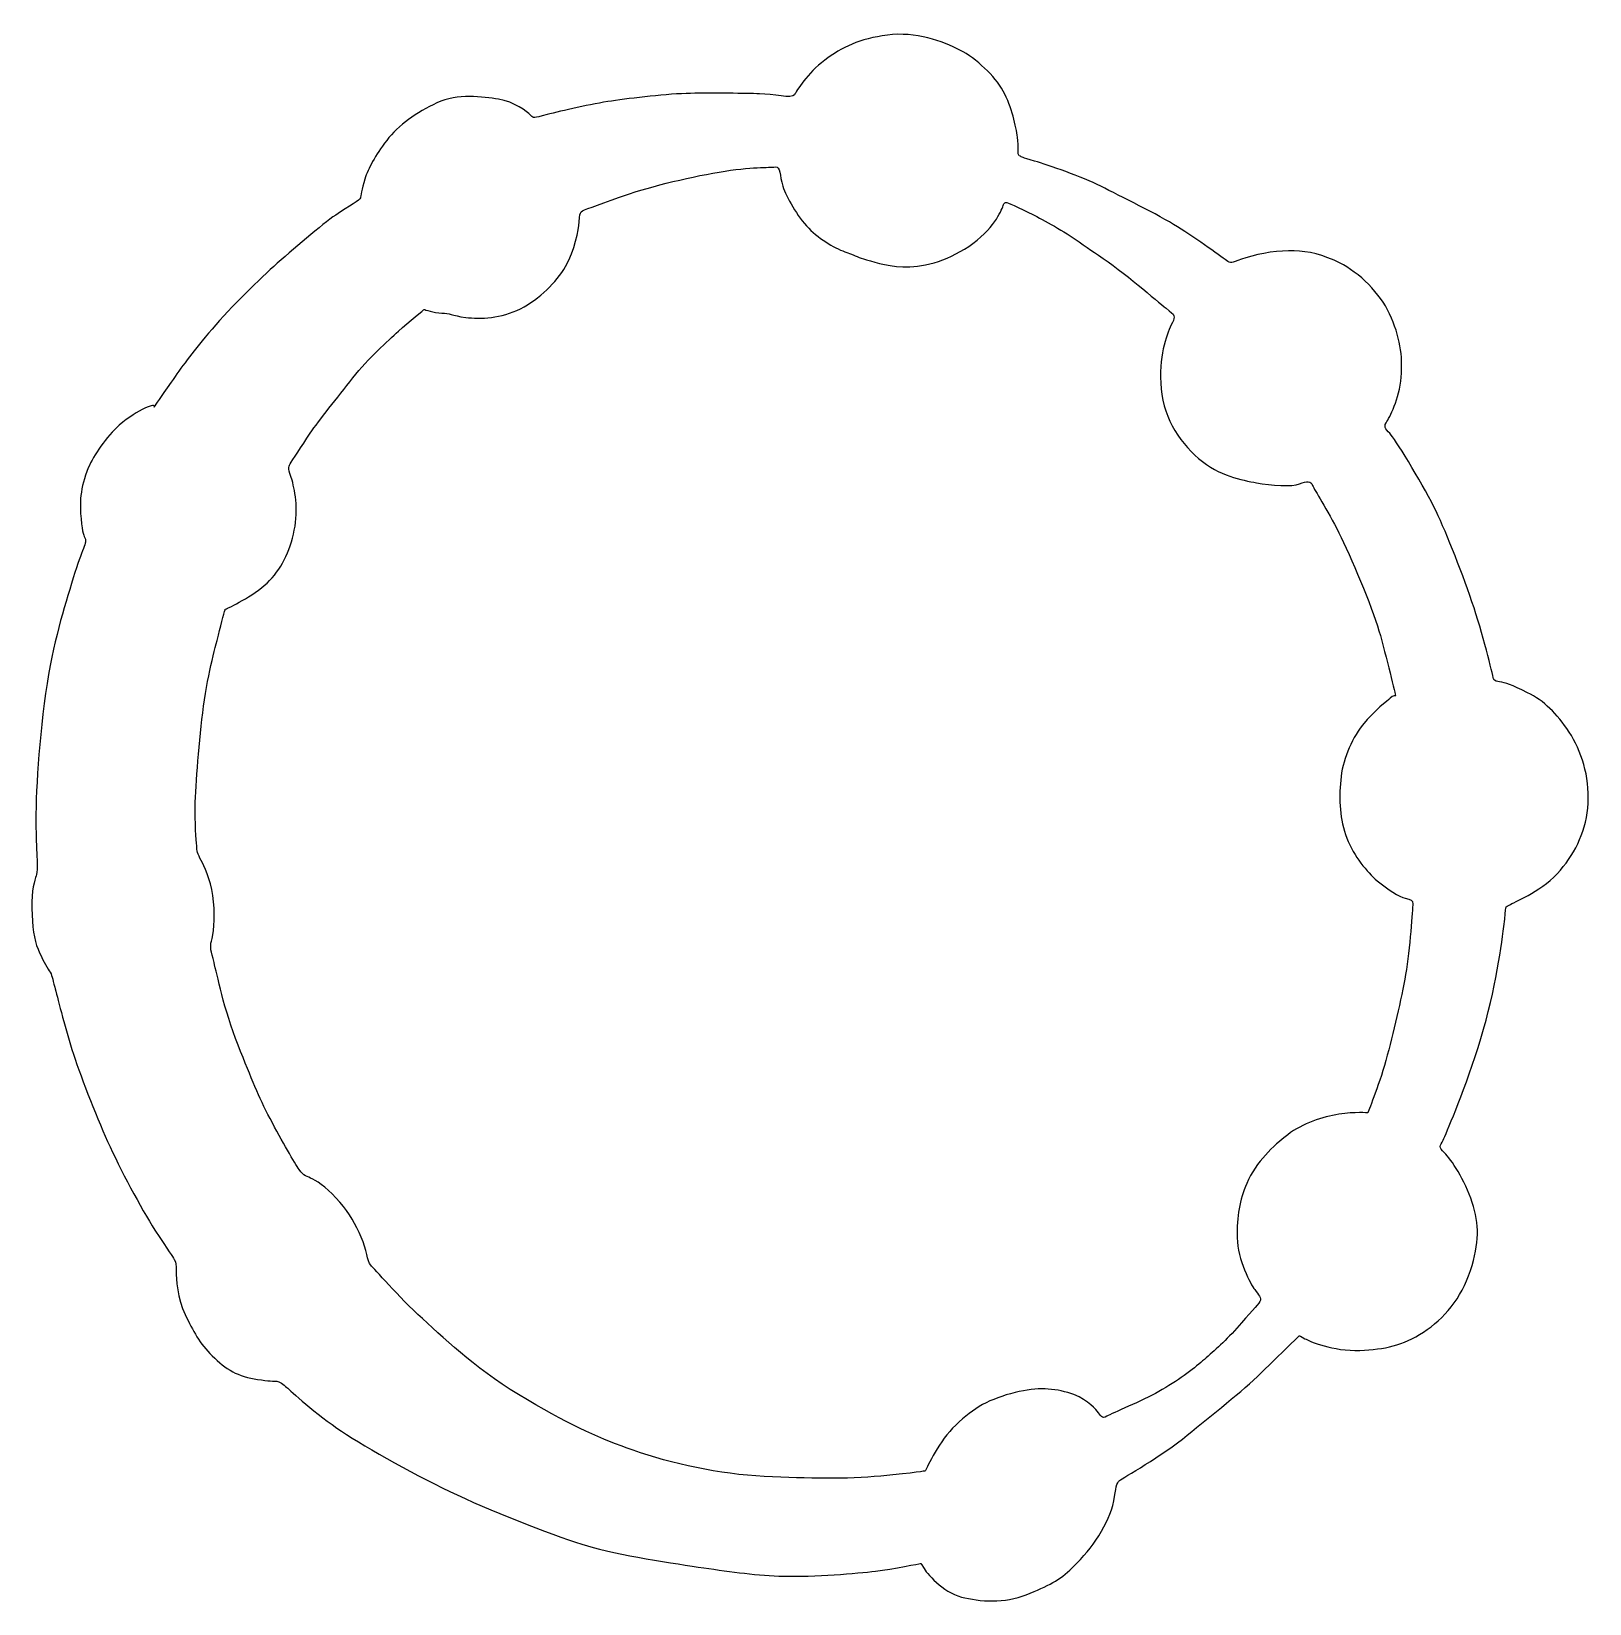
# Model space of a CAD drawing. Header units: centimetres. Extents: x -7.1 to 7.1, y -7.2 to 7.2.
import ezdxf

# ---------------------------------------------------------------- set-up
doc = ezdxf.new("R2010")
doc.units = ezdxf.units.CM
doc.header["$MEASUREMENT"] = 0
doc.layers.add('Camada 1', color=7, linetype='Continuous')

msp = doc.modelspace()

# ---------------------------------------------------------------- linework, layer by layer
at = {"layer": 'Camada 1'}
for points, knots in [([(6.29054, 1.23943), (6.34367, 1.23276), (6.39685, 1.21289), (6.54645, 1.13971), (6.54645, 1.13971), (6.69599, 1.06653), (6.81233, 0.95024), (6.92539, 0.7807), (6.92539, 0.7807), (7.03845, 0.61116), (7.11152, 0.3752), (7.09819, 0.13255), (7.09819, 0.13255), (7.08501, -0.11007), (6.98852, -0.30949), (6.84559, -0.47903), (6.84559, -0.47903), (6.69285, -0.6604), (6.45006, -0.7583), (6.39011, -0.79158), (6.39011, -0.79158), (6.33031, -0.82479), (6.35693, -0.78158), (6.33031, -0.99433), (6.33031, -0.99433), (6.30369, -1.20711), (6.23723, -1.65248), (6.09425, -2.09788), (6.09425, -2.09788), (5.95143, -2.54325), (5.80181, -2.88568), (5.77519, -2.94224), (5.77519, -2.94224), (5.74863, -2.99865), (5.72862, -3.00198), (5.78842, -3.05855), (5.78842, -3.05855), (5.84827, -3.11504), (5.97461, -3.30787), (6.04118, -3.51062), (6.04118, -3.51062), (6.10759, -3.71334), (6.10759, -3.87622), (6.02448, -4.13221), (6.02448, -4.13221), (5.94137, -4.3882), (5.78522, -4.57092), (5.59562, -4.69389), (5.59562, -4.69389), (5.40623, -4.81687), (5.24309, -4.85124), (5.01727, -4.8601), (5.01727, -4.8601), (4.77129, -4.8701), (4.55518, -4.77707), (4.51528, -4.75379), (4.51528, -4.75379), (4.47538, -4.73051), (4.46205, -4.72715), (4.46205, -4.72715), (4.46205, -4.72715), (4.46205, -4.72715), (4.11312, -5.06949), (4.11312, -5.06949), (4.11312, -5.06949), (3.95019, -5.22909), (3.66055, -5.45179), (3.44163, -5.63459), (3.44163, -5.63459), (3.21885, -5.82075), (2.84989, -6.02683), (2.82327, -6.04678), (2.82327, -6.04678), (2.79665, -6.0667), (2.79004, -6.11996), (2.77009, -6.23291), (2.77009, -6.23291), (2.75009, -6.34589), (2.70357, -6.43899), (2.63378, -6.55208), (2.63378, -6.55208), (2.56396, -6.66506), (2.50413, -6.73155), (2.39116, -6.84452), (2.39116, -6.84452), (2.2781, -6.95758), (2.17341, -7.00872), (1.97227, -7.0905), (1.97227, -7.0905), (1.77616, -7.17035), (1.55013, -7.15374), (1.38058, -7.11053), (1.38058, -7.11053), (1.21103, -7.0673), (1.05816, -6.88775), (1.03482, -6.84118), (1.03482, -6.84118), (1.01162, -6.79461), (1.00495, -6.80461), (1.00495, -6.80461), (1.00495, -6.80461), (1.00495, -6.80461), (0.75897, -6.85451), (0.59609, -6.87446), (0.59609, -6.87446), (0.43316, -6.89441), (0.03758, -6.92761), (-0.24158, -6.92103), (-0.24158, -6.92103), (-0.46756, -6.91579), (-0.72037, -6.88105), (-0.96966, -6.84451), (-0.96966, -6.84451), (-1.219, -6.80797), (-1.76751, -6.72487), (-2.03008, -6.64509), (-2.03008, -6.64509), (-2.29265, -6.56531), (-2.84119, -6.3559), (-3.22015, -6.17969), (-3.22015, -6.17969), (-3.56734, -6.01848), (-4.04126, -5.75099), (-4.27396, -5.59806), (-4.27396, -5.59806), (-4.50669, -5.44513), (-4.74272, -5.22576), (-4.77259, -5.19915), (-4.77259, -5.19915), (-4.80254, -5.17261), (-4.84233, -5.14266), (-4.8657, -5.14266), (-4.8657, -5.14266), (-4.8889, -5.14266), (-4.93883, -5.13933), (-5.04186, -5.12604), (-5.04186, -5.12604), (-5.11684, -5.1162), (-5.20947, -5.0859), (-5.2662, -5.05598), (-5.2662, -5.05598), (-5.3352, -5.01941), (-5.39196, -4.9702), (-5.45411, -4.90996), (-5.45411, -4.90996), (-5.56711, -4.80032), (-5.63027, -4.68067), (-5.70007, -4.53433), (-5.70007, -4.53433), (-5.76984, -4.38815), (-5.7832, -4.20524), (-5.7832, -4.13883), (-5.7832, -4.13883), (-5.7832, -4.07223), (-5.7832, -4.06565), (-5.79982, -4.03239), (-5.79982, -4.03239), (-5.81641, -3.99918), (-5.84639, -3.96595), (-5.97593, -3.76323), (-5.97593, -3.76323), (-6.10558, -3.56048), (-6.29518, -3.20477), (-6.40815, -2.95548), (-6.40815, -2.95548), (-6.52113, -2.70608), (-6.66413, -2.33053), (-6.73388, -2.1145), (-6.73388, -2.1145), (-6.80376, -1.89841), (-6.86689, -1.62581), (-6.89017, -1.54607), (-6.89017, -1.54607), (-6.91345, -1.46633), (-6.91345, -1.43301), (-6.93996, -1.39647), (-6.93996, -1.39647), (-6.96666, -1.35993), (-7.00656, -1.28683), (-7.04309, -1.20039), (-7.04309, -1.20039), (-7.07963, -1.11395), (-7.09624, -0.99431), (-7.09958, -0.82812), (-7.09958, -0.82812), (-7.10294, -0.66191), (-7.07296, -0.56544), (-7.05968, -0.53224), (-7.05968, -0.53224), (-7.04642, -0.49903), (-7.04968, -0.43252), (-7.05968, -0.1899), (-7.05968, -0.1899), (-7.06963, 0.0528), (-7.05301, 0.52815), (-6.9865, 1.04002), (-6.9865, 1.04002), (-6.92012, 1.55202), (-6.82365, 1.84777), (-6.73721, 2.13698), (-6.73721, 2.13698), (-6.65074, 2.42617), (-6.59762, 2.50592), (-6.61087, 2.53923), (-6.61087, 2.53923), (-6.62426, 2.57244), (-6.63751, 2.59238), (-6.65077, 2.72529), (-6.65077, 2.72529), (-6.66413, 2.85827), (-6.6608, 3.01115), (-6.58436, 3.19069), (-6.58436, 3.19069), (-6.53615, 3.30417), (-6.41931, 3.47639), (-6.30118, 3.58042), (-6.30118, 3.58042), (-6.13113, 3.7302), (-5.9586, 3.7882), (-5.98262, 3.74578), (-5.98262, 3.74578), (-5.96936, 3.76906), (-5.92947, 3.82889), (-5.82977, 3.97181), (-5.82977, 3.97181), (-5.73, 4.11474), (-5.65022, 4.22446), (-5.48735, 4.42052), (-5.48735, 4.42052), (-5.3245, 4.61668), (-5.05849, 4.87925), (-4.8923, 5.02885), (-4.8923, 5.02885), (-4.72609, 5.17845), (-4.45023, 5.41443), (-4.32728, 5.49751), (-4.32728, 5.49751), (-4.2042, 5.58062), (-4.1045, 5.63718), (-4.10114, 5.65369), (-4.10114, 5.65369), (-4.09781, 5.67039), (-4.09122, 5.73021), (-4.06124, 5.82657), (-4.06124, 5.82657), (-4.03137, 5.92304), (-3.96813, 6.03935), (-3.86185, 6.17892), (-3.86185, 6.17892), (-3.75546, 6.31851), (-3.58917, 6.4349), (-3.40312, 6.52126), (-3.40312, 6.52126), (-3.21688, 6.6077), (-2.98426, 6.57783), (-2.84128, 6.55454), (-2.84128, 6.55454), (-2.69843, 6.53126), (-2.58201, 6.44148), (-2.54873, 6.40828), (-2.54873, 6.40828), (-2.5155, 6.37507), (-2.53211, 6.38174), (-2.39921, 6.41495), (-2.39921, 6.41495), (-2.26623, 6.44816), (-1.99363, 6.51131), (-1.8108, 6.53793), (-1.8108, 6.53793), (-1.62792, 6.56447), (-1.29552, 6.60437), (-1.08944, 6.6077), (-1.08944, 6.6077), (-0.88336, 6.61103), (-0.58414, 6.6077), (-0.46116, 6.60437), (-0.46116, 6.60437), (-0.33818, 6.60112), (-0.16194, 6.55788), (-0.1421, 6.59445), (-0.1421, 6.59445), (-0.12204, 6.63107), (-0.02568, 6.79061), (0.13397, 6.91026), (0.13397, 6.91026), (0.29349, 7.02988), (0.44967, 7.10632), (0.70566, 7.13963), (0.70566, 7.13963), (0.96162, 7.17284), (1.21427, 7.08314), (1.36712, 7.0034), (1.36712, 7.0034), (1.52008, 6.92352), (1.68301, 6.77062), (1.7628, 6.62777), (1.7628, 6.62777), (1.84255, 6.48476), (1.87911, 6.30201), (1.89245, 6.20891), (1.89245, 6.20891), (1.90573, 6.11578), (1.89012, 6.04886), (1.90899, 6.03936), (1.90899, 6.03936), (1.94227, 6.02277), (1.92233, 6.02602), (2.04861, 5.98946), (2.04861, 5.98946), (2.17495, 5.95292), (2.48247, 5.84719), (2.65363, 5.76017), (2.65363, 5.76017), (2.82974, 5.6704), (3.17552, 5.50085), (3.35173, 5.39121), (3.35173, 5.39121), (3.52794, 5.28141), (3.77062, 5.10202), (3.81046, 5.07532), (3.81046, 5.07532), (3.85036, 5.04878), (3.85134, 5.06916), (3.9767, 5.1086), (3.9767, 5.1086), (4.11301, 5.15181), (4.28542, 5.17493), (4.41549, 5.17176), (4.41549, 5.17176), (4.54839, 5.16843), (4.68142, 5.13522), (4.83769, 5.05878), (4.83769, 5.05878), (4.91019, 5.02325), (5.01964, 4.94263), (5.09386, 4.86614), (5.09386, 4.86614), (5.17969, 4.77785), (5.24078, 4.69583), (5.2864, 4.59671), (5.2864, 4.59671), (5.38279, 4.38729), (5.40882, 4.21709), (5.39279, 4.01833), (5.39279, 4.01833), (5.37615, 3.81558), (5.2864, 3.6527), (5.25653, 3.6028), (5.25653, 3.6028), (5.22655, 3.5529), (5.26227, 3.53837), (5.30299, 3.48982), (5.30299, 3.48982), (5.35292, 3.42992), (5.61557, 2.99777), (5.7119, 2.79502), (5.7119, 2.79502), (5.80829, 2.5923), (5.96124, 2.20672), (6.0576, 1.9142), (6.0576, 1.9142), (6.15404, 1.62165), (6.23712, 1.26264), (6.23712, 1.26264), (6.23712, 1.26264), (6.23712, 1.26264), (6.23727, 1.24609), (6.29054, 1.23943)], [0, 0, 0, 0, 0.01075269, 0.01075269, 0.01075269, 0.01075269, 0.02150538, 0.02150538, 0.02150538, 0.02150538, 0.03225806, 0.03225806, 0.03225806, 0.03225806, 0.04301075, 0.04301075, 0.04301075, 0.04301075, 0.05376344, 0.05376344, 0.05376344, 0.05376344, 0.06451613, 0.06451613, 0.06451613, 0.06451613, 0.07526882, 0.07526882, 0.07526882, 0.07526882, 0.08602151, 0.08602151, 0.08602151, 0.08602151, 0.09677419, 0.09677419, 0.09677419, 0.09677419, 0.10752688, 0.10752688, 0.10752688, 0.10752688, 0.11827957, 0.11827957, 0.11827957, 0.11827957, 0.12903226, 0.12903226, 0.12903226, 0.12903226, 0.13978495, 0.13978495, 0.13978495, 0.13978495, 0.15053763, 0.15053763, 0.15053763, 0.15053763, 0.16129032, 0.16129032, 0.16129032, 0.16129032, 0.17204301, 0.17204301, 0.17204301, 0.17204301, 0.1827957, 0.1827957, 0.1827957, 0.1827957, 0.19354839, 0.19354839, 0.19354839, 0.19354839, 0.20430108, 0.20430108, 0.20430108, 0.20430108, 0.21505376, 0.21505376, 0.21505376, 0.21505376, 0.22580645, 0.22580645, 0.22580645, 0.22580645, 0.23655914, 0.23655914, 0.23655914, 0.23655914, 0.24731183, 0.24731183, 0.24731183, 0.24731183, 0.25806452, 0.25806452, 0.25806452, 0.25806452, 0.2688172, 0.2688172, 0.2688172, 0.2688172, 0.27956989, 0.27956989, 0.27956989, 0.27956989, 0.29032258, 0.29032258, 0.29032258, 0.29032258, 0.30107527, 0.30107527, 0.30107527, 0.30107527, 0.31182796, 0.31182796, 0.31182796, 0.31182796, 0.32258065, 0.32258065, 0.32258065, 0.32258065, 0.33333333, 0.33333333, 0.33333333, 0.33333333, 0.34408602, 0.34408602, 0.34408602, 0.34408602, 0.35483871, 0.35483871, 0.35483871, 0.35483871, 0.3655914, 0.3655914, 0.3655914, 0.3655914, 0.37634409, 0.37634409, 0.37634409, 0.37634409, 0.38709677, 0.38709677, 0.38709677, 0.38709677, 0.39784946, 0.39784946, 0.39784946, 0.39784946, 0.40860215, 0.40860215, 0.40860215, 0.40860215, 0.41935484, 0.41935484, 0.41935484, 0.41935484, 0.43010753, 0.43010753, 0.43010753, 0.43010753, 0.44086022, 0.44086022, 0.44086022, 0.44086022, 0.4516129, 0.4516129, 0.4516129, 0.4516129, 0.46236559, 0.46236559, 0.46236559, 0.46236559, 0.47311828, 0.47311828, 0.47311828, 0.47311828, 0.48387097, 0.48387097, 0.48387097, 0.48387097, 0.49462366, 0.49462366, 0.49462366, 0.49462366, 0.50537634, 0.50537634, 0.50537634, 0.50537634, 0.51612903, 0.51612903, 0.51612903, 0.51612903, 0.52688172, 0.52688172, 0.52688172, 0.52688172, 0.53763441, 0.53763441, 0.53763441, 0.53763441, 0.5483871, 0.5483871, 0.5483871, 0.5483871, 0.55913978, 0.55913978, 0.55913978, 0.55913978, 0.56989247, 0.56989247, 0.56989247, 0.56989247, 0.58064516, 0.58064516, 0.58064516, 0.58064516, 0.59139785, 0.59139785, 0.59139785, 0.59139785, 0.60215054, 0.60215054, 0.60215054, 0.60215054, 0.61290323, 0.61290323, 0.61290323, 0.61290323, 0.62365591, 0.62365591, 0.62365591, 0.62365591, 0.6344086, 0.6344086, 0.6344086, 0.6344086, 0.64516129, 0.64516129, 0.64516129, 0.64516129, 0.65591398, 0.65591398, 0.65591398, 0.65591398, 0.66666667, 0.66666667, 0.66666667, 0.66666667, 0.67741935, 0.67741935, 0.67741935, 0.67741935, 0.68817204, 0.68817204, 0.68817204, 0.68817204, 0.69892473, 0.69892473, 0.69892473, 0.69892473, 0.70967742, 0.70967742, 0.70967742, 0.70967742, 0.72043011, 0.72043011, 0.72043011, 0.72043011, 0.7311828, 0.7311828, 0.7311828, 0.7311828, 0.74193548, 0.74193548, 0.74193548, 0.74193548, 0.75268817, 0.75268817, 0.75268817, 0.75268817, 0.76344086, 0.76344086, 0.76344086, 0.76344086, 0.77419355, 0.77419355, 0.77419355, 0.77419355, 0.78494624, 0.78494624, 0.78494624, 0.78494624, 0.79569892, 0.79569892, 0.79569892, 0.79569892, 0.80645161, 0.80645161, 0.80645161, 0.80645161, 0.8172043, 0.8172043, 0.8172043, 0.8172043, 0.82795699, 0.82795699, 0.82795699, 0.82795699, 0.83870968, 0.83870968, 0.83870968, 0.83870968, 0.84946237, 0.84946237, 0.84946237, 0.84946237, 0.86021505, 0.86021505, 0.86021505, 0.86021505, 0.87096774, 0.87096774, 0.87096774, 0.87096774, 0.88172043, 0.88172043, 0.88172043, 0.88172043, 0.89247312, 0.89247312, 0.89247312, 0.89247312, 0.90322581, 0.90322581, 0.90322581, 0.90322581, 0.91397849, 0.91397849, 0.91397849, 0.91397849, 0.92473118, 0.92473118, 0.92473118, 0.92473118, 0.93548387, 0.93548387, 0.93548387, 0.93548387, 0.94623656, 0.94623656, 0.94623656, 0.94623656, 0.95698925, 0.95698925, 0.95698925, 0.95698925, 0.96774194, 0.96774194, 0.96774194, 0.96774194, 0.97849462, 0.97849462, 0.97849462, 0.97849462, 1, 1, 1, 1]), ([(5.34312, 1.10978), (5.34312, 1.10978), (5.25665, 1.47546), (5.19016, 1.70485), (5.19016, 1.70485), (5.12364, 1.93411), (4.93084, 2.38618), (4.82456, 2.59896), (4.82456, 2.59896), (4.71812, 2.81171), (4.59842, 2.99126), (4.58519, 3.03116), (4.58519, 3.03116), (4.57191, 3.07103), (4.53201, 3.07103), (4.46547, 3.04442), (4.46547, 3.04442), (4.39906, 3.0178), (4.2062, 3.02783), (4.0732, 3.05437), (4.0732, 3.05437), (3.9403, 3.08099), (3.73419, 3.11427), (3.54464, 3.27712), (3.54464, 3.27712), (3.35525, 3.44), (3.20891, 3.67595), (3.19899, 3.96514), (3.19899, 3.96514), (3.18907, 4.25433), (3.25712, 4.41493), (3.30535, 4.51698), (3.30535, 4.51698), (3.33326, 4.57596), (3.33522, 4.58006), (3.24881, 4.64663), (3.24881, 4.64663), (3.16245, 4.71304), (2.86, 4.98231), (2.63051, 5.1319), (2.63051, 5.1319), (2.5391, 5.19146), (2.44747, 5.26213), (2.34526, 5.32571), (2.34526, 5.32571), (2.1909, 5.42191), (2.02972, 5.50602), (1.94574, 5.54407), (1.94574, 5.54407), (1.80617, 5.60723), (1.78617, 5.63051), (1.76953, 5.60056), (1.76953, 5.60056), (1.75294, 5.57061), (1.71971, 5.42776), (1.5236, 5.26824), (1.5236, 5.26824), (1.32744, 5.10862), (1.08812, 5.0321), (0.91191, 5.02551), (0.91191, 5.02551), (0.7357, 5.01892), (0.60277, 5.06538), (0.51633, 5.08867), (0.51633, 5.08867), (0.42997, 5.11195), (0.43322, 5.12188), (0.33686, 5.15508), (0.33686, 5.15508), (0.24042, 5.18836), (0.09424, 5.26822), (-0.0122, 5.37786), (-0.0122, 5.37786), (-0.11851, 5.48758), (-0.21498, 5.66038), (-0.24821, 5.76016), (-0.24821, 5.76016), (-0.28139, 5.8598), (-0.26485, 5.94288), (-0.31803, 5.93629), (-0.31803, 5.93629), (-0.37116, 5.92962), (-0.53078, 5.93962), (-0.82989, 5.88972), (-0.82989, 5.88972), (-1.12911, 5.83993), (-1.51146, 5.74346), (-1.73746, 5.66035), (-1.73746, 5.66035), (-1.95066, 5.58224), (-2.07322, 5.54404), (-2.08647, 5.52734), (-2.08647, 5.52734), (-2.09983, 5.51083), (-2.09983, 5.50416), (-2.10653, 5.43431), (-2.10653, 5.43431), (-2.1132, 5.36457), (-2.14307, 5.17507), (-2.22951, 5.02881), (-2.22951, 5.02881), (-2.31592, 4.88255), (-2.46547, 4.73295), (-2.64168, 4.64326), (-2.64168, 4.64326), (-2.81789, 4.55349), (-3.00728, 4.54679), (-3.14029, 4.56349), (-3.14029, 4.56349), (-3.27327, 4.58003), (-3.28655, 4.60336), (-3.35974, 4.60336), (-3.35974, 4.60336), (-3.43284, 4.60336), (-3.51926, 4.63657), (-3.51926, 4.63657), (-3.51926, 4.63657), (-3.51926, 4.63657), (-3.65893, 4.52687), (-3.75532, 4.43715), (-3.75532, 4.43715), (-3.85171, 4.34738), (-4.02792, 4.19453), (-4.17082, 4.01162), (-4.17082, 4.01162), (-4.31372, 3.82882), (-4.47999, 3.62607), (-4.5597, 3.50632), (-4.5597, 3.50632), (-4.6395, 3.38668), (-4.72258, 3.257), (-4.74261, 3.22713), (-4.74261, 3.22713), (-4.76248, 3.19726), (-4.75923, 3.18056), (-4.72591, 3.07753), (-4.72591, 3.07753), (-4.6927, 2.97447), (-4.66609, 2.77839), (-4.71265, 2.58556), (-4.71265, 2.58556), (-4.75922, 2.39276), (-4.84219, 2.23321), (-4.97856, 2.1169), (-4.97856, 2.1169), (-5.1149, 2.00059), (-5.33432, 1.90079), (-5.33432, 1.90079), (-5.33432, 1.90079), (-5.33432, 1.90079), (-5.37086, 1.77781), (-5.39742, 1.66483), (-5.39742, 1.66483), (-5.42404, 1.55185), (-5.50381, 1.2792), (-5.5404, 0.95678), (-5.5404, 0.95678), (-5.57697, 0.63436), (-5.61017, 0.24539), (-5.61017, 0.06593), (-5.61017, 0.06593), (-5.61017, -0.11353), (-5.59358, -0.23988), (-5.59358, -0.27641), (-5.59358, -0.27641), (-5.59358, -0.31295), (-5.57696, -0.34959), (-5.54376, -0.41272), (-5.54376, -0.41272), (-5.51045, -0.4758), (-5.45396, -0.61547), (-5.44063, -0.76832), (-5.44063, -0.76832), (-5.42737, -0.92125), (-5.44399, -1.0742), (-5.46069, -1.12733), (-5.46069, -1.12733), (-5.47717, -1.18059), (-5.46394, -1.21713), (-5.4373, -1.32016), (-5.4373, -1.32016), (-5.41076, -1.42322), (-5.3475, -1.74894), (-5.21796, -2.07478), (-5.21796, -2.07478), (-5.08831, -2.40054), (-5.03513, -2.53677), (-4.92533, -2.74619), (-4.92533, -2.74619), (-4.81569, -2.95563), (-4.70274, -3.15177), (-4.65948, -3.21154), (-4.65948, -3.21154), (-4.61627, -3.27136), (-4.59291, -3.27136), (-4.5365, -3.29798), (-4.5365, -3.29798), (-4.47996, -3.3246), (-4.38346, -3.40104), (-4.29046, -3.5074), (-4.29046, -3.5074), (-4.19741, -3.61379), (-4.14753, -3.71015), (-4.0943, -3.82649), (-4.0943, -3.82649), (-4.04115, -3.94288), (-4.04115, -4.04927), (-4.00783, -4.08247), (-4.00783, -4.08247), (-3.97465, -4.11568), (-3.75772, -4.36774), (-3.53584, -4.57108), (-3.53584, -4.57108), (-3.29644, -4.79053), (-3.01728, -5.05643), (-2.57847, -5.31234), (-2.57847, -5.31234), (-2.1517, -5.56107), (-1.90696, -5.66813), (-1.61443, -5.7711), (-1.61443, -5.7711), (-1.26042, -5.89559), (-0.82653, -5.99052), (-0.41767, -6.01039), (-0.41767, -6.01039), (-0.00886, -6.03042), (0.33025, -6.03709), (0.64603, -6.00714), (0.64603, -6.00714), (0.96181, -5.97719), (1.05164, -5.96065), (1.05164, -5.96065), (1.05164, -5.96065), (1.05164, -5.96065), (1.15795, -5.71795), (1.30093, -5.57169), (1.30093, -5.57169), (1.46341, -5.40548), (1.60676, -5.31571), (1.82944, -5.25596), (1.82944, -5.25596), (2.05222, -5.19603), (2.18972, -5.20021), (2.35144, -5.24593), (2.35144, -5.24593), (2.50429, -5.28916), (2.59076, -5.37891), (2.62063, -5.41548), (2.62063, -5.41548), (2.65055, -5.45202), (2.66058, -5.49192), (2.70704, -5.46205), (2.70704, -5.46205), (2.75361, -5.43207), (3.02996, -5.32238), (3.18247, -5.23591), (3.18247, -5.23591), (3.35202, -5.13955), (3.49497, -5.03319), (3.5813, -4.95675), (3.5813, -4.95675), (3.66777, -4.88031), (3.77421, -4.79054), (3.89385, -4.65753), (3.89385, -4.65753), (4.01352, -4.52452), (4.08329, -4.44475), (4.10329, -4.41488), (4.10329, -4.41488), (4.12324, -4.38501), (4.09326, -4.35172), (4.05672, -4.30518), (4.05672, -4.30518), (4.02018, -4.25869), (3.90056, -4.03258), (3.8972, -3.83316), (3.8972, -3.83316), (3.89384, -3.63374), (3.91704, -3.49074), (3.98367, -3.33789), (3.98367, -3.33789), (4.07127, -3.13638), (4.22629, -2.99547), (4.3593, -2.89249), (4.3593, -2.89249), (4.4922, -2.78943), (4.675, -2.72964), (4.8247, -2.70628), (4.8247, -2.70628), (4.97419, -2.68308), (5.08727, -2.69308), (5.08727, -2.69308), (5.08727, -2.69308), (5.08727, -2.69308), (5.18366, -2.46363), (5.2534, -2.2144), (5.2534, -2.2144), (5.32333, -1.965), (5.39307, -1.65933), (5.43292, -1.42986), (5.43292, -1.42986), (5.47282, -1.20057), (5.49613, -0.8283), (5.49954, -0.7884), (5.49954, -0.7884), (5.50279, -0.74853), (5.47948, -0.74853), (5.42961, -0.73517), (5.42961, -0.73517), (5.37979, -0.72189), (5.26673, -0.6554), (5.1736, -0.57565), (5.1736, -0.57565), (5.08057, -0.49588), (4.96426, -0.3562), (4.89775, -0.18666), (4.89775, -0.18666), (4.83129, -0.01722), (4.82467, 0.16561), (4.84121, 0.34185), (4.84121, 0.34185), (4.85791, 0.51806), (4.92762, 0.70078), (5.04068, 0.84382), (5.04068, 0.84382), (5.15374, 0.98664), (5.26671, 1.06308), (5.29333, 1.08978), (5.29333, 1.08978), (5.31981, 1.11645), (5.34312, 1.10978), (5.34312, 1.10978)], [0, 0, 0, 0, 0.01190476, 0.01190476, 0.01190476, 0.01190476, 0.02380952, 0.02380952, 0.02380952, 0.02380952, 0.03571429, 0.03571429, 0.03571429, 0.03571429, 0.04761905, 0.04761905, 0.04761905, 0.04761905, 0.05952381, 0.05952381, 0.05952381, 0.05952381, 0.07142857, 0.07142857, 0.07142857, 0.07142857, 0.08333333, 0.08333333, 0.08333333, 0.08333333, 0.0952381, 0.0952381, 0.0952381, 0.0952381, 0.10714286, 0.10714286, 0.10714286, 0.10714286, 0.11904762, 0.11904762, 0.11904762, 0.11904762, 0.13095238, 0.13095238, 0.13095238, 0.13095238, 0.14285714, 0.14285714, 0.14285714, 0.14285714, 0.1547619, 0.1547619, 0.1547619, 0.1547619, 0.16666667, 0.16666667, 0.16666667, 0.16666667, 0.17857143, 0.17857143, 0.17857143, 0.17857143, 0.19047619, 0.19047619, 0.19047619, 0.19047619, 0.20238095, 0.20238095, 0.20238095, 0.20238095, 0.21428571, 0.21428571, 0.21428571, 0.21428571, 0.22619048, 0.22619048, 0.22619048, 0.22619048, 0.23809524, 0.23809524, 0.23809524, 0.23809524, 0.25, 0.25, 0.25, 0.25, 0.26190476, 0.26190476, 0.26190476, 0.26190476, 0.27380952, 0.27380952, 0.27380952, 0.27380952, 0.28571429, 0.28571429, 0.28571429, 0.28571429, 0.29761905, 0.29761905, 0.29761905, 0.29761905, 0.30952381, 0.30952381, 0.30952381, 0.30952381, 0.32142857, 0.32142857, 0.32142857, 0.32142857, 0.33333333, 0.33333333, 0.33333333, 0.33333333, 0.3452381, 0.3452381, 0.3452381, 0.3452381, 0.35714286, 0.35714286, 0.35714286, 0.35714286, 0.36904762, 0.36904762, 0.36904762, 0.36904762, 0.38095238, 0.38095238, 0.38095238, 0.38095238, 0.39285714, 0.39285714, 0.39285714, 0.39285714, 0.4047619, 0.4047619, 0.4047619, 0.4047619, 0.41666667, 0.41666667, 0.41666667, 0.41666667, 0.42857143, 0.42857143, 0.42857143, 0.42857143, 0.44047619, 0.44047619, 0.44047619, 0.44047619, 0.45238095, 0.45238095, 0.45238095, 0.45238095, 0.46428571, 0.46428571, 0.46428571, 0.46428571, 0.47619048, 0.47619048, 0.47619048, 0.47619048, 0.48809524, 0.48809524, 0.48809524, 0.48809524, 0.5, 0.5, 0.5, 0.5, 0.51190476, 0.51190476, 0.51190476, 0.51190476, 0.52380952, 0.52380952, 0.52380952, 0.52380952, 0.53571429, 0.53571429, 0.53571429, 0.53571429, 0.54761905, 0.54761905, 0.54761905, 0.54761905, 0.55952381, 0.55952381, 0.55952381, 0.55952381, 0.57142857, 0.57142857, 0.57142857, 0.57142857, 0.58333333, 0.58333333, 0.58333333, 0.58333333, 0.5952381, 0.5952381, 0.5952381, 0.5952381, 0.60714286, 0.60714286, 0.60714286, 0.60714286, 0.61904762, 0.61904762, 0.61904762, 0.61904762, 0.63095238, 0.63095238, 0.63095238, 0.63095238, 0.64285714, 0.64285714, 0.64285714, 0.64285714, 0.6547619, 0.6547619, 0.6547619, 0.6547619, 0.66666667, 0.66666667, 0.66666667, 0.66666667, 0.67857143, 0.67857143, 0.67857143, 0.67857143, 0.69047619, 0.69047619, 0.69047619, 0.69047619, 0.70238095, 0.70238095, 0.70238095, 0.70238095, 0.71428571, 0.71428571, 0.71428571, 0.71428571, 0.72619048, 0.72619048, 0.72619048, 0.72619048, 0.73809524, 0.73809524, 0.73809524, 0.73809524, 0.75, 0.75, 0.75, 0.75, 0.76190476, 0.76190476, 0.76190476, 0.76190476, 0.77380952, 0.77380952, 0.77380952, 0.77380952, 0.78571429, 0.78571429, 0.78571429, 0.78571429, 0.79761905, 0.79761905, 0.79761905, 0.79761905, 0.80952381, 0.80952381, 0.80952381, 0.80952381, 0.82142857, 0.82142857, 0.82142857, 0.82142857, 0.83333333, 0.83333333, 0.83333333, 0.83333333, 0.8452381, 0.8452381, 0.8452381, 0.8452381, 0.85714286, 0.85714286, 0.85714286, 0.85714286, 0.86904762, 0.86904762, 0.86904762, 0.86904762, 0.88095238, 0.88095238, 0.88095238, 0.88095238, 0.89285714, 0.89285714, 0.89285714, 0.89285714, 0.9047619, 0.9047619, 0.9047619, 0.9047619, 0.91666667, 0.91666667, 0.91666667, 0.91666667, 0.92857143, 0.92857143, 0.92857143, 0.92857143, 0.94047619, 0.94047619, 0.94047619, 0.94047619, 0.95238095, 0.95238095, 0.95238095, 0.95238095, 0.96428571, 0.96428571, 0.96428571, 0.96428571, 0.97619048, 0.97619048, 0.97619048, 0.97619048, 1, 1, 1, 1])]:
    msp.add_open_spline(points, degree=3, knots=knots, dxfattribs=at)

doc.saveas('drawing.dxf')
